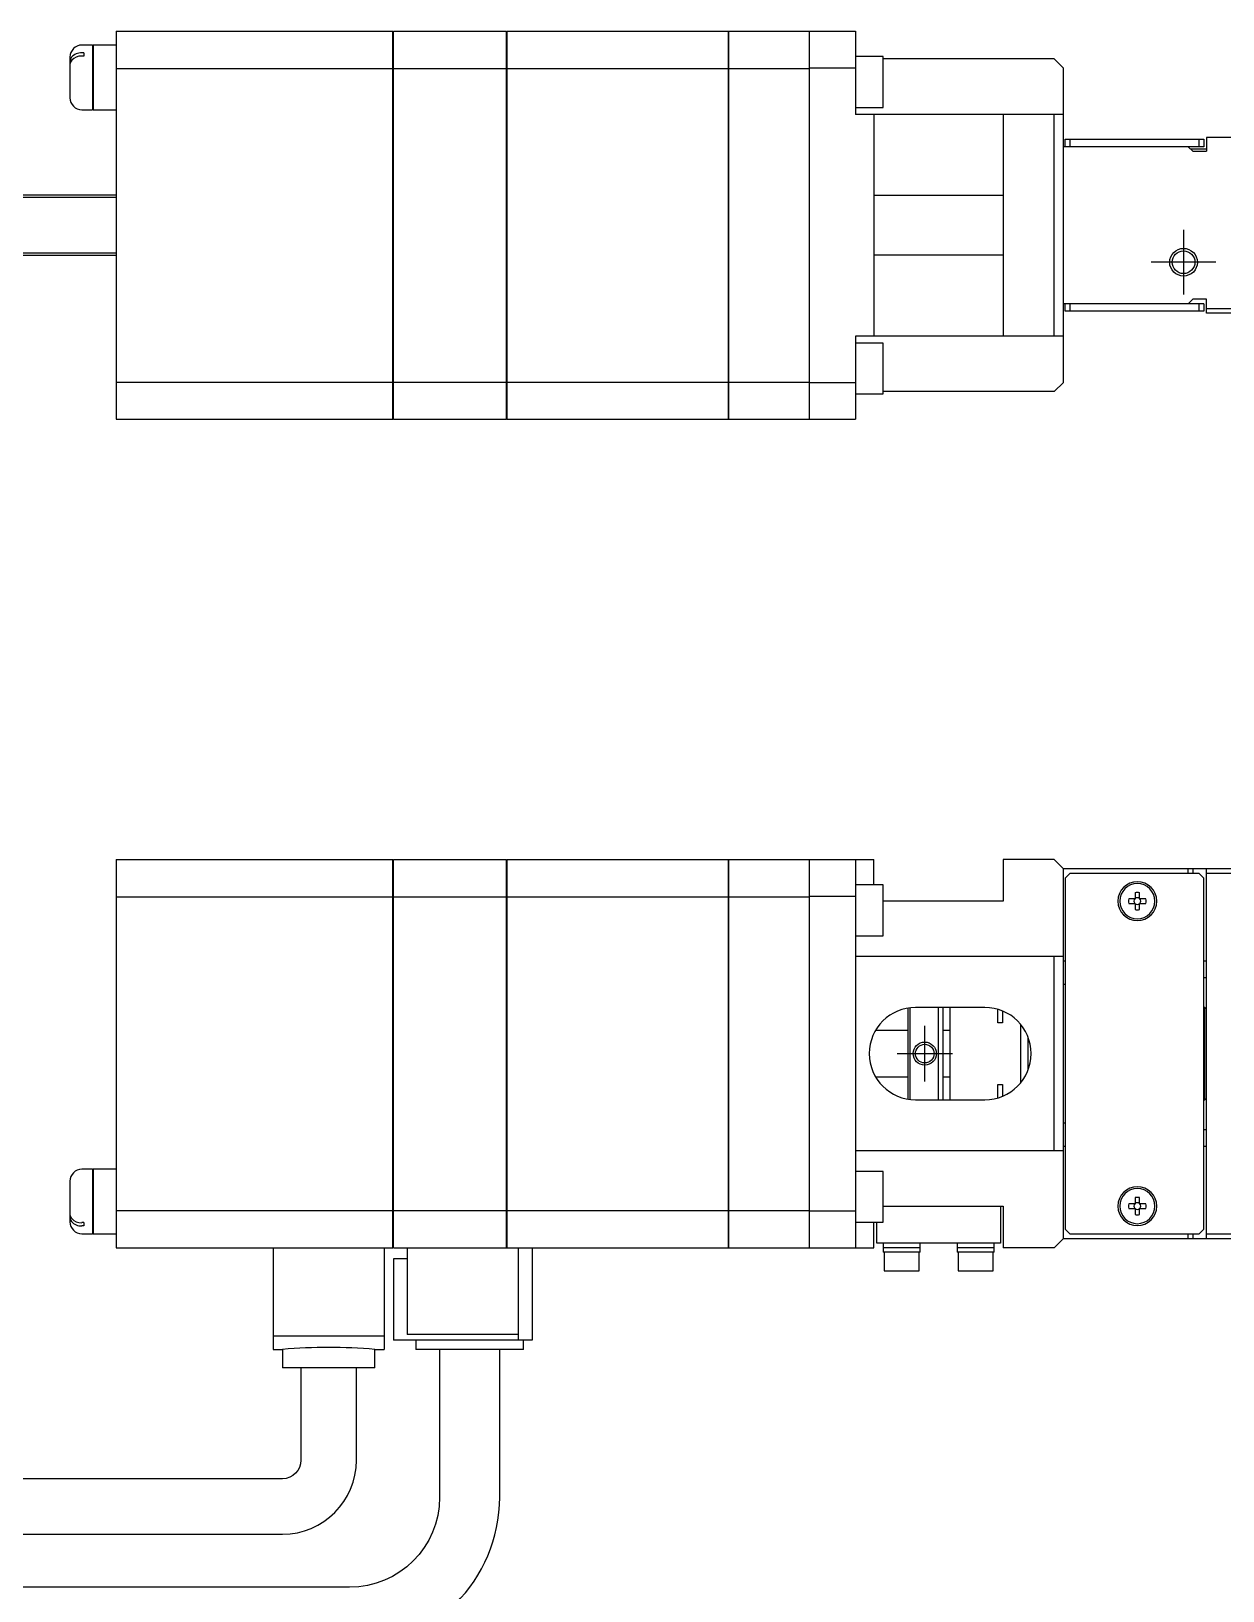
# Model space of a CAD drawing. Extents: x 0 to 864, y -8 to 489.
# Drawn here: x 180.7 to 309.6, y 320 to 488.8 of the extents above; entities that cross this region are included whole.
import ezdxf

# ---------------------------------------------------------------- set-up
doc = ezdxf.new("R2010")
doc.units = 0
doc.header["$LTSCALE"] = 0.5
doc.linetypes.add('CENTER', pattern=[50.8, 31.75, -6.35, 6.35, -6.35])
for name, color, linetype in [('MSM_CENTER', 1, 'CENTER'), ('MSM_CONTINUOUS', 7, 'CONTINUOUS'), ('MSM_NARROW', 5, 'CONTINUOUS')]:
    doc.layers.add(name, color=color, linetype=linetype)

msp = doc.modelspace()

# ---------------------------------------------------------------- linework, layer by layer
at = {"layer": 'MSM_CENTER'}
for p, q in [((305.38, 467.25), (305.38, 460.25)), ((308.88, 463.75), (301.88, 463.75)), ((277.38, 375.11), (277.38, 381.11)), ((274.38, 378.11), (280.38, 378.11))]:
    msp.add_line(p, q, dxfattribs=at)
at = {"layer": 'MSM_CONTINUOUS'}
for p, q in [((189.88, 488.75), (189.88, 446.75)), ((189.88, 488.75), (219.83, 488.75)), ((219.83, 446.75), (219.83, 488.75)), ((219.83, 488.7), (219.88, 488.7)), ((219.88, 446.75), (219.88, 488.75)), ((219.88, 488.75), (232.13, 488.75)), ((232.13, 446.75), (232.13, 488.75)), ((232.13, 488.7), (232.18, 488.7)), ((232.18, 446.75), (232.18, 488.75)), ((232.18, 488.75), (256.13, 488.75)), ((256.13, 446.75), (256.13, 488.75)), ((256.13, 488.7), (256.18, 488.7)), ((256.18, 446.75), (256.18, 488.75)), ((256.18, 488.75), (269.88, 488.75)), ((264.88, 488.75), (264.88, 446.75)), ((269.88, 488.75), (269.88, 479.75)), ((187.33, 487.25), (186.18, 487.25)), ((186.38, 486.4), (186.18, 486.4)), ((186.38, 486.4), (186.38, 486.04)), ((187.33, 487.25), (187.33, 480.25)), ((187.38, 487.2), (187.33, 487.2)), ((189.88, 487.25), (187.38, 487.25)), ((187.38, 487.25), (187.38, 480.25)), ((184.88, 485.95), (184.88, 481.55)), ((186.38, 486.04), (186.18, 486.04)), ((189.88, 484.72), (219.83, 484.72)), ((219.83, 484.46), (219.88, 484.46)), ((219.88, 484.72), (232.13, 484.72)), ((232.13, 484.46), (232.18, 484.46)), ((232.18, 484.72), (256.13, 484.72)), ((256.13, 484.46), (256.18, 484.46)), ((256.18, 484.72), (264.88, 484.72)), ((269.88, 484.75), (264.88, 484.75)), ((272.88, 486), (269.88, 486)), ((272.88, 480.5), (272.88, 486)), ((291.38, 485.75), (272.88, 485.75)), ((292.38, 484.75), (291.38, 485.75)), ((292.38, 450.75), (292.38, 484.75)), ((186.18, 480.25), (187.33, 480.25)), ((187.33, 480.3), (187.38, 480.3)), ((187.38, 480.25), (189.88, 480.25)), ((269.88, 480.5), (272.88, 480.5)), ((292.38, 479.75), (269.88, 479.75)), ((271.88, 479.75), (271.88, 455.75)), ((285.88, 479.75), (285.88, 455.75)), ((291.38, 455.75), (291.38, 479.75)), ((307.58, 476.25), (292.38, 476.25)), ((292.58, 476.25), (292.58, 477.05)), ((292.58, 477.05), (307.58, 477.05)), ((293.08, 477.05), (293.08, 476.25)), ((306.38, 475.75), (305.88, 476.25)), ((307.88, 476), (306.13, 476)), ((307.08, 476.25), (307.08, 477.05)), ((307.58, 477.05), (307.58, 476.25)), ((307.88, 477.25), (307.88, 475.75)), ((329.88, 477.25), (307.88, 477.25)), ((306.38, 475.75), (307.88, 475.75)), ((189.88, 471), (128.13, 471)), ((285.88, 470.96), (271.88, 470.96)), ((189.88, 470.75), (112.88, 470.75)), ((112.88, 464.75), (189.88, 464.75)), ((128.13, 464.5), (189.88, 464.5)), ((271.88, 464.54), (285.88, 464.54)), ((307.58, 459.25), (292.38, 459.25)), ((292.58, 458.45), (292.58, 459.25)), ((293.08, 459.25), (293.08, 458.45)), ((305.88, 459.25), (306.38, 459.75)), ((307.88, 459.75), (306.38, 459.75)), ((307.08, 458.45), (307.08, 459.25)), ((307.58, 459.25), (307.58, 458.45)), ((307.88, 458.25), (307.88, 459.75)), ((307.58, 458.45), (292.58, 458.45)), ((307.88, 458.75), (320.77, 458.75)), ((320.88, 458.25), (307.88, 458.25)), ((292.38, 455.75), (269.88, 455.75)), ((269.88, 455.75), (269.88, 446.75)), ((272.88, 455), (269.88, 455)), ((272.88, 449.5), (272.88, 455)), ((189.88, 450.78), (219.83, 450.78)), ((219.83, 451.04), (219.88, 451.04)), ((219.88, 450.78), (232.13, 450.78)), ((232.13, 451.04), (232.18, 451.04)), ((232.18, 450.78), (256.13, 450.78)), ((256.13, 451.04), (256.18, 451.04)), ((256.18, 450.78), (264.88, 450.78)), ((264.88, 450.75), (269.88, 450.75)), ((291.38, 449.75), (292.38, 450.75)), ((269.88, 449.5), (272.88, 449.5)), ((291.38, 449.75), (272.88, 449.75)), ((189.88, 446.75), (219.83, 446.75)), ((219.83, 446.8), (219.88, 446.8)), ((219.88, 446.75), (232.13, 446.75)), ((232.13, 446.8), (232.18, 446.8)), ((232.18, 446.75), (256.13, 446.75)), ((256.13, 446.8), (256.18, 446.8)), ((256.18, 446.75), (269.88, 446.75)), ((189.88, 399.11), (219.83, 399.11)), ((189.88, 399.11), (189.88, 357.11)), ((219.83, 357.11), (219.83, 399.11)), ((219.83, 399.06), (219.88, 399.06)), ((219.88, 399.11), (232.13, 399.11)), ((219.88, 357.11), (219.88, 399.11)), ((232.13, 357.11), (232.13, 399.11)), ((232.13, 399.06), (232.18, 399.06)), ((232.18, 399.11), (256.13, 399.11)), ((232.18, 357.11), (232.18, 399.11)), ((256.13, 357.11), (256.13, 399.11)), ((256.13, 399.06), (256.18, 399.06)), ((256.18, 399.11), (271.88, 399.11)), ((256.18, 357.11), (256.18, 399.11)), ((264.88, 399.11), (264.88, 357.11)), ((269.88, 399.11), (269.88, 357.11)), ((271.88, 396.36), (271.88, 399.11)), ((285.88, 399.11), (285.88, 394.61)), ((291.38, 399.11), (285.88, 399.11)), ((292.38, 398.11), (291.38, 399.11)), ((292.38, 358.11), (292.38, 398.11)), ((329.88, 398.11), (292.38, 398.11)), ((293.08, 397.61), (292.58, 397.11)), ((292.58, 397.11), (292.58, 359.11)), ((307.08, 397.61), (293.08, 397.61)), ((305.88, 397.61), (305.88, 398.11)), ((306.38, 398.11), (306.38, 397.61)), ((307.58, 397.11), (307.08, 397.61)), ((307.58, 359.11), (307.58, 397.11)), ((307.88, 358.11), (307.88, 398.11)), ((320.27, 397.61), (307.88, 397.61)), ((189.88, 395.08), (219.83, 395.08)), ((219.88, 395.08), (232.13, 395.08)), ((232.18, 395.08), (256.13, 395.08)), ((256.18, 395.08), (264.88, 395.08)), ((269.88, 395.11), (264.88, 395.11)), ((272.88, 396.36), (269.88, 396.36)), ((272.88, 390.86), (272.88, 396.36)), ((300.14, 395.53), (300.14, 394.85)), ((300.62, 394.85), (300.62, 395.53)), ((219.83, 394.82), (219.88, 394.82)), ((232.13, 394.82), (232.18, 394.82)), ((256.13, 394.82), (256.18, 394.82)), ((285.88, 394.61), (272.88, 394.61)), ((300.14, 394.85), (299.46, 394.85)), ((299.46, 394.37), (300.14, 394.37)), ((300.14, 394.37), (300.14, 393.69)), ((301.3, 394.85), (300.62, 394.85)), ((300.62, 393.69), (300.62, 394.37)), ((300.62, 394.37), (301.3, 394.37)), ((269.88, 390.86), (272.88, 390.86)), ((292.38, 388.61), (269.88, 388.61)), ((291.38, 367.61), (291.38, 388.61)), ((292.58, 388.11), (292.38, 388.11)), ((307.88, 388.11), (307.58, 388.11)), ((292.58, 385.61), (292.38, 385.61)), ((307.58, 386.36), (307.88, 386.36)), ((283.88, 383.11), (276.38, 383.11)), ((278.88, 373.11), (278.88, 383.11)), ((279.38, 373.11), (279.38, 383.11)), ((280.08, 383.11), (280.08, 373.11)), ((307.68, 383.11), (307.58, 383.11)), ((307.68, 373.11), (307.68, 383.11)), ((307.88, 382.91), (307.68, 383.11)), ((275.58, 373.17), (275.58, 383.04)), ((275.78, 383.07), (275.78, 373.14)), ((285.28, 381.44), (285.28, 382.91)), ((285.78, 381.46), (285.28, 381.46)), ((285.78, 381.44), (285.28, 381.44)), ((285.78, 382.73), (285.78, 381.44)), ((275.58, 380.61), (272.05, 380.61)), ((280.08, 380.61), (279.38, 380.61)), ((287.78, 374.98), (287.78, 381.24)), ((288.58, 376.4), (288.58, 379.81)), ((288.72, 379.36), (288.58, 379.36)), ((288.58, 376.86), (288.72, 376.86)), ((272.05, 375.61), (275.58, 375.61)), ((279.38, 375.61), (280.08, 375.61)), ((285.28, 374.78), (285.78, 374.78)), ((285.28, 373.31), (285.28, 374.78)), ((285.28, 374.76), (285.78, 374.76)), ((285.78, 374.78), (285.78, 373.48)), ((276.38, 373.11), (283.88, 373.11)), ((307.58, 373.11), (307.68, 373.11)), ((307.68, 373.11), (307.88, 373.31)), ((292.38, 370.61), (292.58, 370.61)), ((307.88, 369.86), (307.58, 369.86)), ((292.38, 368.11), (292.58, 368.11)), ((307.58, 368.11), (307.88, 368.11)), ((292.38, 367.61), (269.88, 367.61)), ((187.33, 365.61), (186.18, 365.61)), ((187.33, 365.61), (187.33, 358.61)), ((187.38, 365.56), (187.33, 365.56)), ((189.88, 365.61), (187.38, 365.61)), ((187.38, 365.61), (187.38, 358.61)), ((272.88, 365.36), (269.88, 365.36)), ((272.88, 359.86), (272.88, 365.36)), ((184.88, 364.31), (184.88, 359.91)), ((219.83, 361.39), (219.88, 361.39)), ((232.13, 361.39), (232.18, 361.39)), ((256.13, 361.39), (256.18, 361.39)), ((272.88, 361.61), (285.88, 361.61)), ((285.58, 361.61), (285.58, 357.61)), ((285.88, 361.61), (285.88, 357.11)), ((300.14, 361.85), (299.46, 361.85)), ((299.46, 361.37), (300.14, 361.37)), ((300.14, 362.53), (300.14, 361.85)), ((300.14, 361.37), (300.14, 360.69)), ((300.62, 361.85), (300.62, 362.53)), ((301.3, 361.85), (300.62, 361.85)), ((300.62, 360.69), (300.62, 361.37)), ((300.62, 361.37), (301.3, 361.37)), ((186.38, 359.82), (186.18, 359.82)), ((186.38, 359.82), (186.38, 359.46)), ((189.88, 361.14), (219.83, 361.14)), ((219.88, 361.14), (232.13, 361.14)), ((232.18, 361.14), (256.13, 361.14)), ((256.18, 361.14), (264.88, 361.14)), ((264.88, 361.11), (269.88, 361.11)), ((269.88, 359.86), (272.88, 359.86)), ((271.88, 357.11), (271.88, 359.86)), ((272.18, 357.61), (272.18, 359.86)), ((186.38, 359.46), (186.18, 359.46)), ((186.18, 358.61), (187.33, 358.61)), ((187.33, 358.66), (187.38, 358.66)), ((187.38, 358.61), (189.88, 358.61)), ((291.38, 357.11), (292.38, 358.11)), ((292.38, 358.11), (369.88, 358.11)), ((292.58, 359.11), (293.08, 358.61)), ((293.08, 358.61), (307.08, 358.61)), ((305.88, 358.11), (305.88, 358.61)), ((306.38, 358.61), (306.38, 358.11)), ((307.08, 358.61), (307.58, 359.11)), ((307.88, 358.61), (320.27, 358.61)), ((189.88, 357.11), (219.83, 357.11)), ((206.88, 357.11), (206.88, 346.11)), ((218.88, 357.11), (218.88, 346.11)), ((219.83, 357.16), (219.88, 357.16)), ((219.88, 357.11), (256.13, 357.11)), ((221.38, 357.11), (221.38, 347.71)), ((232.13, 357.16), (232.18, 357.16)), ((233.38, 357.11), (233.38, 347.11)), ((234.88, 357.11), (234.88, 347.11)), ((256.13, 357.16), (256.18, 357.16)), ((256.18, 357.11), (271.88, 357.11)), ((285.58, 357.61), (272.18, 357.61)), ((272.88, 357.61), (272.88, 356.61)), ((276.88, 357.11), (272.88, 357.11)), ((276.88, 356.61), (272.88, 356.61)), ((272.98, 356.61), (272.98, 354.61)), ((276.78, 354.61), (276.78, 356.61)), ((276.88, 356.61), (276.88, 357.61)), ((280.88, 357.61), (280.88, 356.61)), ((284.88, 357.11), (280.88, 357.11)), ((284.88, 356.61), (280.88, 356.61)), ((280.98, 356.61), (280.98, 354.61)), ((284.78, 354.61), (284.78, 356.61)), ((284.88, 356.61), (284.88, 357.61)), ((291.38, 357.11), (285.88, 357.11)), ((219.88, 355.91), (219.88, 347.11)), ((221.38, 355.91), (219.88, 355.91)), ((272.98, 354.61), (276.78, 354.61)), ((280.98, 354.61), (284.78, 354.61)), ((233.38, 347.71), (221.38, 347.71)), ((218.88, 347.54), (206.88, 347.54)), ((206.88, 346.11), (207.88, 346.11)), ((207.88, 346.11), (207.88, 344.11)), ((217.88, 346.11), (218.88, 346.11)), ((217.88, 344.11), (217.88, 346.11)), ((234.88, 347.11), (219.88, 347.11)), ((222.31, 347.11), (222.31, 346.11)), ((233.95, 346.11), (222.31, 346.11)), ((224.88, 346.11), (224.88, 330.11)), ((231.38, 330.11), (231.38, 346.11)), ((233.95, 346.11), (233.95, 347.11)), ((217.88, 344.11), (207.88, 344.11)), ((209.88, 344.11), (209.88, 334.11)), ((215.88, 334.11), (215.88, 344.11)), ((207.88, 332.11), (112.88, 332.11)), ((112.88, 326.11), (207.88, 326.11)), ((215.13, 320.36), (128.13, 320.36))]:
    msp.add_line(p, q, dxfattribs=at)
for centre, radius in [((305.38, 463.75), 1.23), ((277.38, 378.11), 1.01)]:
    msp.add_circle(centre, radius, dxfattribs=at)
at = {"layer": 'MSM_CONTINUOUS', "extrusion": (0, 0, -1)}
for centre, radius in [((-300.38, 394.61), 2.1), ((-300.38, 394.61), 1.9), ((-300.38, 361.61), 2.1), ((-300.38, 361.61), 1.9)]:
    msp.add_circle(centre, radius, dxfattribs=at)
at = {"layer": 'MSM_CONTINUOUS'}
for centre, radius, start, end in [((186.18, 485.95), 1.3, 90, 180), ((186.1, 484.99), 1.41, 87.1822, 138.6257), ((185.63, 485.45), 0.751, 141.1045, 178.2319), ((185.63, 485.1), 0.754, 138.1061, 174.1834), ((186.09, 484.66), 1.39, 86.96, 137.1801), ((186.18, 481.55), 1.3, 180, 270), ((300.38, 394.61), 0.95, 75.3667, 104.6333), ((300.38, 394.61), 0.365, 48.8496, 131.1504), ((300.38, 394.61), 0.95, 165.3667, 194.6333), ((300.38, 394.61), 0.365, 138.8496, 221.1504), ((300.38, 394.61), 0.365, 228.8496, 311.1504), ((300.38, 394.61), 0.95, 255.3667, 284.6333), ((300.38, 394.61), 0.365, 318.8496, 41.1504), ((300.38, 394.61), 0.95, 345.3667, 14.6333), ((276.38, 378.11), 5, 90, 270), ((283.88, 378.11), 5, 270, 90), ((186.18, 364.31), 1.3, 90, 180), ((300.38, 361.61), 0.95, 165.3667, 194.6333), ((300.38, 361.61), 0.365, 138.8496, 221.1504), ((300.38, 361.61), 0.95, 75.3667, 104.6333), ((300.38, 361.61), 0.365, 48.8496, 131.1504), ((300.38, 361.61), 0.365, 228.8496, 311.1504), ((300.38, 361.61), 0.365, 318.8496, 41.1504), ((300.38, 361.61), 0.95, 345.3667, 14.6333), ((185.63, 360.76), 0.754, 185.8166, 221.8939), ((185.63, 360.41), 0.751, 181.7681, 218.8955), ((186.18, 359.91), 1.3, 180, 270), ((186.1, 360.87), 1.41, 221.3743, 272.8178), ((186.09, 361.2), 1.39, 222.8199, 273.04), ((300.38, 361.61), 0.95, 255.3667, 284.6333), ((212.88, 286.32), 60, 85.2198, 94.7802), ((207.88, 334.11), 8, 270, 0), ((215.13, 330.11), 16.25, 270, 0)]:
    msp.add_arc(centre, radius, start, end, dxfattribs=at)
at = {"layer": 'MSM_CONTINUOUS', "extrusion": (0, 0, -1)}
for centre, radius in [((-207.88, 334.11), 2), ((-215.13, 330.11), 9.75)]:
    msp.add_arc(centre, radius, 180, 270, dxfattribs=at)
at = {"layer": 'MSM_NARROW'}
for centre, radius in [((305.38, 463.75), 1.5), ((277.38, 378.11), 1.25)]:
    msp.add_circle(centre, radius, dxfattribs=at)

doc.saveas('drawing.dxf')
